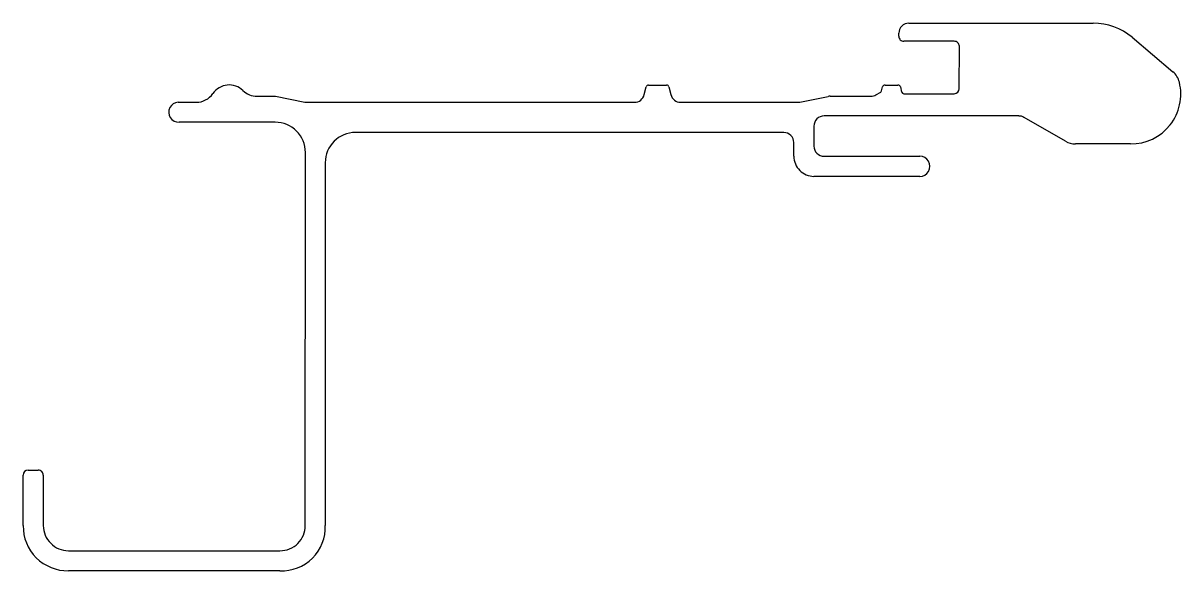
# Model space of a CAD drawing. Extents: x 481 to 596, y 501 to 555.
import ezdxf

# ---------------------------------------------------------------- set-up
doc = ezdxf.new("R2010")
doc.units = 0
doc.layers.get('0').update_dxf_attribs({"linetype": 'CONTINUOUS'})

msp = doc.modelspace()

# ---------------------------------------------------------------- linework, layer by layer
at = {"color": 7}
for p, q in [((569.14, 555.41), (587.45, 555.41)), ((568.14, 554.11), (568.14, 554.41)), ((573.65, 553.61), (568.64, 553.61)), ((574.14, 548.9), (574.15, 553.11)), ((591.3, 554.01), (595.35, 550.59)), ((542.86, 548.31), (543.05, 549.07)), ((543.29, 549.26), (545.07, 549.26)), ((545.31, 549.07), (545.49, 548.31)), ((565.86, 548.28), (566.34, 548.56)), ((566.43, 548.68), (566.53, 549.07)), ((566.77, 549.26), (568.05, 549.26)), ((568.3, 549.07), (568.42, 548.55)), ((568.62, 548.4), (573.64, 548.4)), ((496.58, 547.55), (498.37, 547.55)), ((504.4, 548.15), (506.25, 548.15)), ((506.25, 548.15), (509.15, 547.57)), ((509.35, 547.55), (541.89, 547.55)), ((546.47, 547.55), (558.11, 547.55)), ((558.31, 547.57), (561.11, 548.13)), ((561.31, 548.15), (565.36, 548.15)), ((580.07, 546.19), (560.71, 546.19)), ((506.21, 545.57), (496.66, 545.57)), ((559.71, 545.19), (559.71, 543.19)), ((584.68, 543.68), (580.57, 546.05)), ((556.71, 544.55), (514.18, 544.55)), ((557.71, 542.19), (557.71, 543.55)), ((591.15, 543.41), (585.68, 543.41)), ((509.18, 505.51), (509.21, 542.57)), ((511.18, 541.55), (511.18, 505.51)), ((560.71, 542.19), (570.23, 542.19)), ((570.23, 540.19), (559.71, 540.19)), ((481.18, 505.51), (481.18, 510.51)), ((481.68, 511.01), (482.68, 511.01)), ((483.18, 510.51), (483.18, 505.51)), ((485.68, 503.01), (506.68, 503.01)), ((506.68, 501.01), (485.68, 501.01))]:
    msp.add_line(p, q, dxfattribs=at)
for centre, radius, start, end in [((569.14, 554.41), 1, 89.9999, 179.9999), ((587.45, 549.41), 6, 50.0676, 89.9999), ((568.64, 554.11), 0.5, 179.9999, 270.0003), ((573.65, 553.11), 0.5, 359.8858, 90.0003), ((591.2, 548.36), 4.94, 269.3794, 13.8753), ((594.06, 549.06), 2, 13.8755, 49.7941), ((498.37, 549.55), 2, 270.001, 325.5939), ((501.64, 547.31), 1.96, 45.7721, 145.5947), ((504.4, 550.15), 2, 225.7728, 270), ((543.29, 549.01), 0.25, 90, 166.3518), ((545.07, 549.01), 0.25, 13.65, 90), ((566.24, 548.73), 0.2, 300.0008, 346.0865), ((566.77, 549.01), 0.25, 90, 166.0888), ((568.05, 549.01), 0.25, 13.9116, 90), ((568.62, 548.6), 0.2, 193.9135, 269.9991), ((573.64, 548.9), 0.5, 269.9996, 359.8858), ((496.62, 546.56), 0.989, 92.2376, 272.6777), ((509.35, 548.55), 1, 258.6901, 270), ((541.89, 548.55), 1, 270, 346.3512), ((546.47, 548.55), 1, 193.6488, 270), ((558.11, 548.55), 1, 270, 281.3099), ((561.31, 547.15), 1, 90, 101.3099), ((565.36, 549.15), 1, 270, 300.0008), ((560.71, 545.19), 1, 89.9999, 179.9999), ((580.1, 545.3), 0.884, 57.9816, 92.0156), ((506.21, 542.57), 3, 359.9542, 89.9902), ((514.18, 541.55), 3, 90, 180), ((556.71, 543.55), 1, 359.9991, 90), ((560.71, 543.19), 1, 180.0002, 270.0002), ((585.68, 545.39), 1.98, 239.8449, 270.2003), ((559.71, 542.19), 2, 180.0002, 270.0002), ((570.23, 541.19), 1, 269.9998, 90.0003), ((481.68, 510.51), 0.502, 90.321, 179.7171), ((482.68, 510.51), 0.498, 359.7643, 90.2798), ((485.62, 505.45), 4.44, 179.2496, 270.7508), ((485.68, 505.51), 2.5, 180.0002, 270.0002), ((506.87, 505.32), 4.31, 267.3989, 2.6011), ((506.73, 505.46), 2.45, 268.7304, 1.2232)]:
    msp.add_arc(centre, radius, start, end, dxfattribs=at)

doc.saveas('drawing.dxf')
